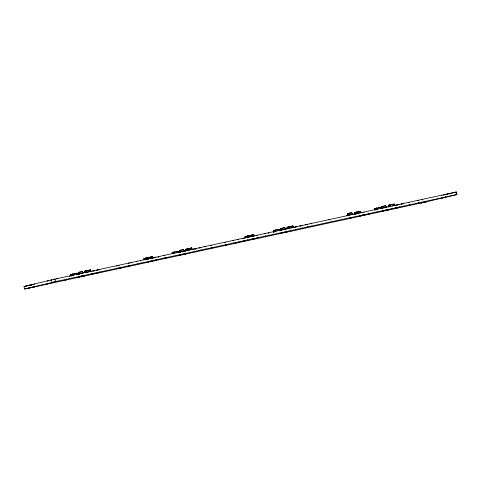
<?xml version="1.0" encoding="UTF-8"?>
<svg xmlns="http://www.w3.org/2000/svg" width="481" height="481" viewBox="0 0 481 481"><rect width="100%" height="100%" fill="white"/><g stroke="black" fill="none" stroke-linecap="round" stroke-linejoin="round"><path stroke-width="0.72" d="M78.776 273.653L79.329 273.527M79.329 273.635L79.046 273.689M146.338 258.093L146.044 258.153M149.573 257.389L149.278 257.449M151.864 258.129C150.679 255.309 153.078 257.924 151.924 258.117M147.03 259.181C148.352 258.982 145.641 256.343 147.066 259.169M148.611 258.832L148.972 258.76L148.671 257.533L148.869 258.778L148.22 258.928L148.9 258.778M150.27 258.477L151.202 258.261L150.824 258.351M179.864 251.713L180.585 251.551M245.941 236.472L245.611 236.544M247.559 236.117L247.264 236.141M247.949 235.985C249.386 239.875 246.951 233.664 248.334 237.193M251.341 235.245C253.228 238.197 249.537 235.173 251.779 235.191M348.695 214.688L348.148 214.815M382.581 207.708L381.764 207.894M382.599 207.804L382.179 207.798L382.347 208.55L382.774 208.447M348.448 214.742C349.032 216.432 346.476 215.019 348.058 214.941M285.714 228.715L284.974 228.884L285.732 228.818M385.954 206.968L386.556 206.932L385.816 207.101M32.552 284.614L30.808 284.992L32.329 284.632M32.101 284.71L32.359 284.656M32.87 284.499C34.866 284.103 32.371 284.614 33.273 284.439M32.107 287.379C38.895 285.744 28.896 288.143 31.806 287.428M32.979 287.157L32.72 287.205M33.965 286.916L33.538 287.037M116.618 266.059L116.294 266.161M150.258 257.185L150.3 258.465M195.502 248.93L196.254 248.755L195.923 248.827M200.92 247.577L199.104 247.998M152.844 260.81L152.964 260.726M249.867 236.856C249.038 233.562 250.679 237.536 249.675 236.905M251.485 235.215L251.749 236.442M296.783 226.779L296.561 226.816M247.715 240.145C248.779 239.929 245.779 240.548 246.909 240.314M363.81 212.404L364.135 212.307M403.156 203.691L402.928 203.728M329.707 222.378L330.435 222.216L329.882 222.258M422.691 202.609L424.29 202.194L423.959 202.267M423.226 202.495L423.689 202.333M423.539 202.363L423.869 202.297M423.839 202.321L424.17 202.248M425.084 202.032L423.767 202.309M83.279 272.757L83.075 272.709M352.531 214.538L352.278 213.901L352.651 213.919M78.998 273.605L78.95 274.417M144.691 258.447L144.39 258.513M147.932 257.744L147.625 257.81M180.303 252.405C180.646 250.866 178.168 252.321 180.273 251.713M249.158 235.774L248.851 235.84M281.565 230.315L281.619 229.611L281.229 229.714M82.954 272.727L82.546 272.925L83.586 272.691L79.539 273.569L79.66 274.128M285.431 228.89L284.86 227.573L280.67 228.523L280.694 229.954L280.086 230.086L280.213 230.639L280.76 230.513M77.633 274.026L78.241 273.893L78.217 272.462L79.9 272.06L80.147 273.436L77.633 274.026L77.76 274.585M80.724 271.921L82.413 271.512L82.979 272.823M71.206 276.076L70.857 274.549L73.268 273.984L71.026 274.693L71.29 275.884L72.559 275.577M77.05 274.23L76.816 273.214L74.411 273.779L74.826 273.869M84.572 271.26L90.53 269.925L90.873 271.452L84.915 272.787L84.572 271.26L86.983 270.695L84.74 271.404L85.005 272.589L86.905 272.132L86.64 270.947L87.019 270.863M88.119 270.49L90.53 269.925M74.447 273.948L75.715 273.647M88.54 270.575L90.44 270.124L90.711 271.308M425.974 201.918L25.12 288.925L24.621 289.003L24.05 286.466L55.026 279.082L456.379 191.997L456.95 194.534L425.655 201.966L425.986 201.9M78.307 274.453L78.096 273.809L78.668 273.683M82.522 272.823L83.261 272.655M146.038 258.111L146.362 259.283L143.999 259.848L143.741 258.694L146.507 258.038M147.703 257.792L148.19 257.726M145.761 258.255L146.212 258.111M146.573 258.081L148.124 257.69M148.479 257.624L150.553 257.161M144.444 258.447L152.17 256.812M149.459 257.443L148.936 257.515M151.365 256.986L149.801 257.341M151.713 256.92L152.579 256.722L152.675 257.93L153.006 257.864M179.533 252.483L179.407 251.924L178.86 252.056L179.467 251.924L179.443 250.493L181.127 250.09L181.367 251.467L180.098 251.773M181.95 249.946L183.634 249.543L184.205 250.854L184.812 250.721L184.752 251.322M172.312 253.595L172.084 252.579L174.495 252.014L172.252 252.723L172.517 253.908M187.41 250.511L186.141 250.817L185.798 249.29L188.209 248.725L185.961 249.429L186.231 250.619L188.131 250.162L187.867 248.978M178.391 252.772L178.042 251.244L175.673 251.978M187.698 248.833L188.047 250.36L192.099 249.483L191.757 247.949L189.346 248.521L189.767 248.605M176.305 251.828L177.958 251.443L178.223 252.627L177.844 252.711M189.388 248.689L191.666 248.148L191.937 249.338M24.621 289.003L55.592 281.613L456.95 194.534M184.506 250.787L184.049 250.793M173.154 253.758L174.423 253.451L174.152 252.266L174.531 252.182M180.339 252.291L180.886 252.158L180.76 251.599L184.812 250.721M245.629 237.788L245.226 237.879L244.961 236.724L252.146 235.071M246.176 236.46L250.228 235.582M248.256 235.997L247.787 236.069M248.611 235.93L249.056 235.786M250.162 235.54L249.344 235.678M254.329 235.864C255.189 235.51 253.313 236.838 253.806 234.752L250.511 235.474L250.968 235.365M280.67 228.523L282.353 228.114L282.594 229.497L280.086 230.086M283.177 227.976L284.86 227.573M274.164 232.028L273.653 232.137L273.31 230.609L275.721 230.044L273.479 230.748L273.743 231.938M279.611 230.802L279.269 229.269L276.864 229.84L277.278 229.924M287.367 228.848L287.025 227.321L289.43 226.749L287.187 227.459L287.458 228.649L289.358 228.192L289.093 227.002L289.472 226.924M289.736 228.108L293.326 227.507L292.983 225.98L290.572 226.545L290.993 226.635M276.9 230.008L279.178 229.467L279.449 230.658M290.614 226.719L292.893 226.178L293.163 227.369M245.226 237.879L247.583 237.307L247.36 236.165M347.673 215.614L347.126 215.747L346.999 215.187L347.607 215.055L347.583 213.624L351.779 212.674L352.441 213.865M351.779 212.674L347.583 213.624M281.463 229.768L280.67 229.84M284.999 228.986L286.039 228.752L286.165 229.305M355.447 214.045L354.942 214.153L354.593 212.626L357.004 212.061L354.762 212.77L355.026 213.955L357.347 213.588M288.005 228.691L289.267 228.391L288.925 226.864M358.147 211.856L360.552 211.291L360.9 212.818M358.561 211.941L360.467 211.49L360.732 212.674L354.942 214.153M380.904 208.201L381.511 208.069L381.493 206.638L383.177 206.235L383.417 207.612L380.904 208.201L381.03 208.76M384 206.09L385.684 205.688L386.249 206.998M346.999 215.187L347.547 215.055M352.922 214.556L352.952 213.853L348.003 214.845M352.952 213.853L351.912 214.087L352.627 213.817M347.607 215.055L349.513 214.598L349.272 213.221M374.879 210.167L374.537 208.64L376.948 208.069L374.705 208.778L374.97 209.969M389.099 206.764L388.594 206.872L388.251 205.345L390.656 204.78L388.414 205.489L388.684 206.68L390.584 206.223L390.319 205.032L390.698 204.948M380.724 208.321L380.495 207.299L378.084 207.864L378.505 207.954M394.005 205.477L394.552 205.537L394.21 204.01L391.841 204.744M378.126 208.039L380.405 207.497L380.675 208.688M392.219 204.665L394.119 204.209L394.39 205.393M381.577 208.628L381.493 207.954M385.792 206.998L386.532 206.83M386.309 206.998L386.856 206.866L386.802 207.467M382.389 208.435L382.75 208.345M388.594 206.872L390.963 206.139M443.386 195.118L456.379 191.997M253.102 234.866L253.114 236.153L253.415 236.087M30.58 285.059L29.894 285.209L30.225 285.143M91.119 271.524L91.799 271.374L91.468 271.446M94.504 270.845L94.607 270.827M136.814 261.676L136.917 261.658M154.221 257.762L153.535 257.912L153.866 257.84M182.263 251.803L182.942 251.653L182.612 251.719M194.204 249.038L193.518 249.2L193.963 249.116M195.094 248.857L195.779 248.695L194.787 248.905M225.288 242.454L225.391 242.442M225.06 242.646L224.958 242.658M300.571 225.95L299.885 226.112L300.33 226.028M295.184 227.291L295.863 227.14L295.532 227.206M301.461 225.775L302.146 225.607L301.154 225.817M307.106 224.513L306.421 224.669L306.752 224.597M311.454 223.605L310.768 223.755L311.105 223.689M398.009 204.81L396.416 205.171M398.316 204.678L398.996 204.527L398.665 204.593M244.065 240.957L243.182 241.137L243.512 241.071M424.825 202.08L425.042 202.092M426.178 201.852L426.076 201.87M79.01 273.713L78.12 273.911M148.647 258.826L148.334 257.606L148.635 257.539M245.647 236.538L246.603 236.333M382.281 207.882L381.391 208.087M148.545 257.557L148.773 258.802M248.43 237.169L248.244 235.918M281.319 229.696L280.549 229.864M348.232 214.797L347.462 214.971M50.896 280.189L51.323 280.092L50.992 280.158M26.479 285.948L27.008 285.834L26.677 285.9M34.379 284.175L33.856 284.289L34.187 284.217M70.058 276.118L69.535 276.232L69.865 276.16M81.109 273.593L80.688 273.689L81.018 273.623M92.977 271.007L94.553 270.665L92.737 271.086M99.014 269.715L97.433 270.057L98.425 269.847M96.362 270.556L96.885 270.442L96.555 270.514M117.701 265.807L119.066 265.5M128.559 263.341L129.082 263.227L128.752 263.299M130.934 262.848L131.457 262.734L131.127 262.806M152.904 257.876L153.433 257.762L153.102 257.834M199.344 247.919L200.842 247.589M205.213 246.663L204.69 246.777L205.02 246.705M251.9 236.405L252.429 236.291L251.701 236.454M243.139 238.492L242.61 238.606L242.941 238.534M243.434 238.342L244.246 238.101L243.915 238.173M238.342 239.64L237.812 239.754L238.143 239.688M296.32 226.888L294.745 227.23L295.737 227.02M305.435 224.874L305.964 224.759L305.537 224.861M329.311 219.727L328.89 219.823L329.257 219.817M362.524 212.482L362.097 212.584L362.427 212.512M375.986 209.704L375.565 209.8L375.895 209.728M396.657 205.092L398.148 204.768M385.065 207.78L384.644 207.876L384.974 207.804M402.381 203.848L401.112 204.142L402.104 203.932M418.296 200.397L417.773 200.511L418.103 200.445M409.06 202.573L408.531 202.687L408.862 202.615M152.952 260.798L152.423 260.912L152.754 260.84M153.042 260.702L153.565 260.588L153.235 260.654M422.005 199.862L422.534 199.747L422.204 199.813M444.769 194.619L444.348 194.721L444.678 194.649M423.346 202.441L421.711 202.802L422.041 202.735M424.982 202.044L425.505 201.93L425.174 202.002M423.749 202.381L423.046 202.483M152.014 258.099L151.786 256.854M351.9 213.991L352.32 213.895M78.096 273.809L78.469 273.725M249.952 236.838L249.675 235.612M381.74 207.9L381.367 207.984M53.944 279.461C52.91 279.683 55.074 279.208 54.034 279.431M56.992 278.727C56.018 278.938 58.117 278.475 57.083 278.697M47.847 280.922C46.813 281.144 48.978 280.67 47.944 280.892M128.553 263.221C127.579 263.432 129.684 262.975 128.643 263.191M150.781 258.363L150.475 258.423M155.543 257.293C154.503 257.515 156.674 257.04 155.634 257.263M27.796 285.666C26.768 285.888 28.914 285.419 27.892 285.636M29.01 285.401C28.048 285.612 30.123 285.155 29.107 285.377M31.139 284.944L31.566 284.824M140.512 260.696C139.49 260.918 141.636 260.449 140.608 260.672M164.418 255.495C165.434 255.279 163.312 255.742 164.328 255.525M158.405 256.992C157.365 257.215 159.536 256.74 158.496 256.962M210.84 245.43C209.866 245.641 211.965 245.184 210.931 245.4M182.521 251.749L182.221 251.816M195.833 248.857L195.533 248.924M232.804 240.674C231.77 240.897 233.934 240.422 232.9 240.644M256.77 235.323C255.796 235.528 257.894 235.071 256.86 235.293M264.7 233.67C263.738 233.88 265.813 233.423 264.797 233.64M268.482 232.954C267.508 233.159 269.613 232.702 268.578 232.924M273.539 231.896C272.517 232.119 274.633 231.656 273.629 231.866M306.848 224.567L307.149 224.501M311.195 223.659L311.496 223.593M385.756 207.467C384.722 207.69 386.892 207.215 385.852 207.437M395.358 205.489C394.384 205.694 396.488 205.237 395.454 205.459M447.721 193.921C446.747 194.126 448.851 193.669 447.817 193.891M441.63 195.382C440.662 195.587 442.736 195.136 441.72 195.352M57.654 281.235C58.682 281.006 56.542 281.481 57.564 281.259M54.515 281.992C53.541 282.203 55.64 281.74 54.606 281.962M48.419 283.453C47.445 283.664 49.549 283.207 48.515 283.423M51.467 282.726C50.451 282.942 52.573 282.479 51.557 282.696M53.535 282.323C52.561 282.527 54.666 282.07 53.625 282.293M81.68 276.124C82.696 275.908 80.574 276.371 81.59 276.154M70.436 278.691C69.468 278.902 71.543 278.445 70.527 278.667M88.42 274.669C87.446 274.879 89.55 274.417 88.51 274.639M93.855 273.497C90.807 274.152 97.18 272.757 94.132 273.412M98.996 272.384C95.953 273.034 102.321 271.639 99.272 272.294M129.215 265.728C130.249 265.506 128.102 265.975 129.124 265.759M47.21 283.868C46.242 284.073 48.316 283.616 47.3 283.838M81.866 276.256C80.892 276.461 82.997 276.004 81.956 276.226M91.035 274.224C90.061 274.435 92.16 273.978 91.125 274.2M91.949 274.008C90.975 274.218 93.073 273.755 92.039 273.978M93.561 273.713C92.52 273.936 94.691 273.461 93.651 273.683M95.268 273.334C96.284 273.118 94.162 273.581 95.178 273.364M149.122 261.393C148.154 261.598 150.228 261.147 149.212 261.363M151.353 260.894C150.312 261.117 152.483 260.642 151.443 260.864M153.577 260.395C152.603 260.606 154.708 260.143 153.673 260.365M156.115 259.824C155.147 260.035 157.221 259.578 156.205 259.794M27.152 288.468C26.178 288.672 28.283 288.215 27.249 288.438M28.367 288.203C27.393 288.408 29.497 287.951 28.463 288.173M29.581 287.939C28.547 288.161 30.718 287.686 29.678 287.909M30.796 287.674C29.774 287.891 31.926 287.422 30.892 287.644M34.758 286.754C33.784 286.959 35.883 286.502 34.848 286.724M65.344 279.99C64.37 280.195 66.474 279.738 65.44 279.96M129.233 265.861C128.259 266.071 130.357 265.608 129.323 265.831M131.608 265.368C130.64 265.578 132.714 265.121 131.698 265.338M141.083 263.233C140.121 263.438 142.19 262.987 141.173 263.203M164.899 258.056C163.883 258.273 166.005 257.81 164.989 258.026M78.631 277.152C75.884 277.735 81.632 276.479 78.884 277.068M83.772 276.034C81.024 276.623 86.772 275.366 84.025 275.956M97.036 273.076C96.068 273.28 98.142 272.829 97.126 273.046M137.488 264.189C136.514 264.4 138.618 263.943 137.584 264.165M122.589 267.556C121.621 267.767 123.695 267.31 122.679 267.532M135.444 264.766C134.71 264.965 136.814 264.34 136.027 264.556M135.534 264.742L135.937 264.58M148.34 261.88C147.3 262.103 149.471 261.628 148.431 261.85M149.555 261.616C148.527 261.838 150.667 261.369 149.645 261.586M158.977 259.524C158.002 259.734 160.101 259.271 159.067 259.493M195.082 251.527C192.033 252.176 198.406 250.787 195.358 251.437M205.591 249.242C204.617 249.447 206.716 248.99 205.682 249.212M194.787 251.743C193.747 251.966 195.917 251.491 194.877 251.713M196.404 251.389C195.43 251.599 197.529 251.142 196.495 251.359M233.375 243.206C232.413 243.41 234.481 242.959 233.465 243.176M244.396 240.734L243.608 241.041M244.486 240.704L244.817 240.638L244.282 240.807M250.348 239.418C249.38 239.628 251.455 239.171 250.439 239.394M252.573 238.925C251.539 239.147 253.709 238.672 252.669 238.895M165.686 258.201C164.652 258.429 166.817 257.948 165.777 258.171M180.11 255.098C182.858 254.509 177.11 255.766 179.858 255.177M204.678 249.609C203.703 249.813 205.808 249.356 204.768 249.579M225.962 244.973C224.928 245.202 227.092 244.721 226.052 244.943M247 240.284L247.33 240.217M247.625 240.175L247.294 240.247M259.391 237.572C258.417 237.782 260.516 237.319 259.481 237.542M265.271 236.207C264.237 236.43 266.402 235.955 265.368 236.177M238.714 242.22C237.74 242.43 239.845 241.973 238.804 242.19M252.82 239.111C251.791 239.334 253.932 238.865 252.91 239.081M254.034 238.847C253.066 239.057 255.14 238.6 254.124 238.823M269.053 235.486C268.091 235.696 270.166 235.239 269.15 235.456M274.11 234.427C273.142 234.638 275.216 234.181 274.2 234.403M290.873 230.724C289.899 230.934 291.997 230.477 290.963 230.694M296.585 229.467C299.627 228.812 293.26 230.207 296.308 229.557M225.439 245.22C224.399 245.448 226.569 244.967 225.529 245.19M235.816 242.959C234.788 243.176 236.941 242.707 235.906 242.929M247.402 240.44C246.374 240.662 248.515 240.193 247.499 240.41M257.341 238.179C256.373 238.384 258.447 237.933 257.431 238.149M288.227 231.373C287.211 231.595 289.334 231.127 288.323 231.349M301.449 228.439C298.406 229.094 304.774 227.699 301.725 228.349M306.108 227.393C305.098 227.609 307.221 227.146 306.205 227.363M311.67 226.22C310.708 226.431 312.782 225.974 311.766 226.19M265.115 236.64C264.087 236.856 266.24 236.387 265.205 236.61M284.319 232.311C283.351 232.521 285.425 232.064 284.409 232.281M296.013 229.768C294.973 229.996 297.144 229.521 296.104 229.744M297.631 229.419C296.663 229.629 298.737 229.172 297.721 229.389M281.084 233.207C278.337 233.796 284.085 232.539 281.331 233.129M286.478 232.01C289.225 231.421 283.477 232.678 286.225 232.089M291.967 230.796C290.927 231.024 293.097 230.543 292.057 230.766M330.008 222.312L329.491 222.354L330.068 222.216M349.909 217.935C348.887 218.152 351.034 217.683 350 217.905M362.999 215.043C362.037 215.254 364.105 214.797 363.089 215.019M326.13 223.358C325.156 223.563 327.26 223.106 326.226 223.328M386.327 209.999C385.353 210.209 387.458 209.746 386.423 209.969M392.099 208.754C391.083 208.97 393.205 208.507 392.189 208.724M399.146 207.161C398.106 207.383 400.276 206.908 399.236 207.131M402.952 206.379C406 205.73 399.627 207.119 402.675 206.469M339.297 220.478C338.269 220.695 340.422 220.232 339.388 220.448M350.781 218.019C349.807 218.224 351.906 217.767 350.871 217.989M385.546 210.341C384.578 210.546 386.652 210.095 385.636 210.311M395.015 208.237C394.053 208.447 396.122 207.99 395.105 208.213M395.929 208.02C394.967 208.231 397.041 207.774 396.025 207.99M418.674 202.976C417.646 203.192 419.799 202.723 418.765 202.946M448.292 196.452C447.258 196.675 449.428 196.2 448.388 196.422M368.795 214.111C367.833 214.322 369.907 213.865 368.891 214.087M397.234 207.798C396.266 208.008 398.364 207.551 397.33 207.768M398.857 207.449C397.889 207.654 399.964 207.203 398.947 207.419M409.433 205.146C408.399 205.375 410.564 204.894 409.529 205.116M442.201 197.913C441.161 198.136 443.332 197.661 442.292 197.883M445.25 197.186C444.276 197.39 446.374 196.933 445.34 197.156M382.311 211.237C379.563 211.826 385.305 210.57 382.557 211.159M387.452 210.119C384.704 210.708 390.452 209.451 387.704 210.041M439.153 198.647C438.185 198.851 440.259 198.4 439.243 198.617M422.679 202.381C421.717 202.585 423.791 202.128 422.775 202.351M424.26 202.218L424.771 202.164M148.407 257.594L148.725 258.808M252.874 234.914L253.379 236.093M78.217 272.462L82.413 271.512M179.443 250.493L183.634 249.543M381.493 206.638L385.684 205.688M360.552 211.291L356.499 212.169L356.842 213.696M185.798 249.29L191.757 247.949M287.025 227.321L292.983 225.98M354.593 212.626L358.652 211.748M388.251 205.345L394.21 204.01M90.44 270.124L90.025 270.033M191.666 248.148L191.252 248.064M292.893 226.178L292.478 226.094M357.04 212.229L356.661 212.313L356.932 213.504M360.467 211.49L360.047 211.399M84.74 271.404L85.077 271.152M152.579 256.722L143.741 258.694M185.961 249.429L186.303 249.182M253.806 234.752L244.961 236.724M287.187 227.459L287.572 227.375M354.762 212.77L355.104 212.518M388.414 205.489L388.756 205.237M70.857 274.549L76.816 273.214M172.084 252.579L178.042 251.244M273.31 230.609L279.269 229.269M374.537 208.64L380.495 207.299M73.304 274.152L72.926 274.236L73.196 275.427M177.958 251.443L177.537 251.353M279.178 229.467L278.764 229.383M376.984 208.243L376.605 208.321L376.87 209.512L377.254 209.427M71.026 274.693L71.368 274.441M172.252 252.723L172.595 252.471M374.705 208.778L375.042 208.526M348.905 214.73L349.032 215.29L348.484 215.422L348.364 214.766M184.488 250.685L184.205 250.86M281.445 229.665L281.782 229.69M286.039 228.752L281.986 229.629L282.113 230.183M386.856 206.866L382.81 207.744L382.936 208.303M392.219 206.042L393.44 205.778M34.097 284.319L24.05 286.466M348.545 215.512L348.845 215.332M185.173 251.341L185.504 251.268M78.806 274.429L79.131 274.356M285.389 228.794L285.612 229.437M251.19 235.281L251.569 236.49M151.587 256.902L151.966 258.105M455.88 192.075L456.451 194.607M390.151 204.888L390.494 206.415M376.437 208.183L376.785 209.71M276.064 231.571L275.643 231.481L275.379 230.297M275.21 230.152L275.559 231.68M251.395 235.239L251.617 236.478M249.819 235.576L250.048 236.814M248.154 235.943L248.382 237.181M173.99 252.122L174.332 253.649M151.84 256.818L152.11 258.075M150.072 257.233L150.397 258.447M147.384 257.906L146.849 257.936L147.156 259.151M146.976 257.9L147.204 259.139M145.358 258.225L144.943 258.393M86.472 270.803L86.82 272.33M79.028 273.587L79.112 274.26M78.217 273.779L78.391 274.543M76.996 274.597L76.732 273.412L76.311 273.322M72.763 274.092L73.106 275.625M55.026 279.082L55.592 281.613M51.473 279.888L52.044 282.419M117.19 268.596C114.436 269.306 131.036 265.482 117.19 268.596M154.185 260.425L154.864 260.275L154.185 260.425M182.834 254.335L183.514 254.184L182.834 254.335M189.388 252.747L190.067 252.597L189.388 252.747M184.301 254.202L186.147 253.794L184.301 254.202M199.453 250.565L201.491 250.114L199.453 250.565M211.153 248.016L211.832 247.865L211.153 248.016M254.545 238.474L255.231 238.323L254.545 238.474M257.082 237.903L257.762 237.752L257.082 237.903M307.07 227.182L307.75 227.032L307.07 227.182M360.131 215.861C357.377 216.57 373.977 212.752 360.131 215.861M376.208 212.313L376.888 212.163L376.208 212.313M396.759 207.738L398.803 207.287L396.759 207.738M420.869 203.006L421.548 202.856L420.869 203.006M422.084 202.741L422.462 202.633L422.084 202.741"/></g></svg>
